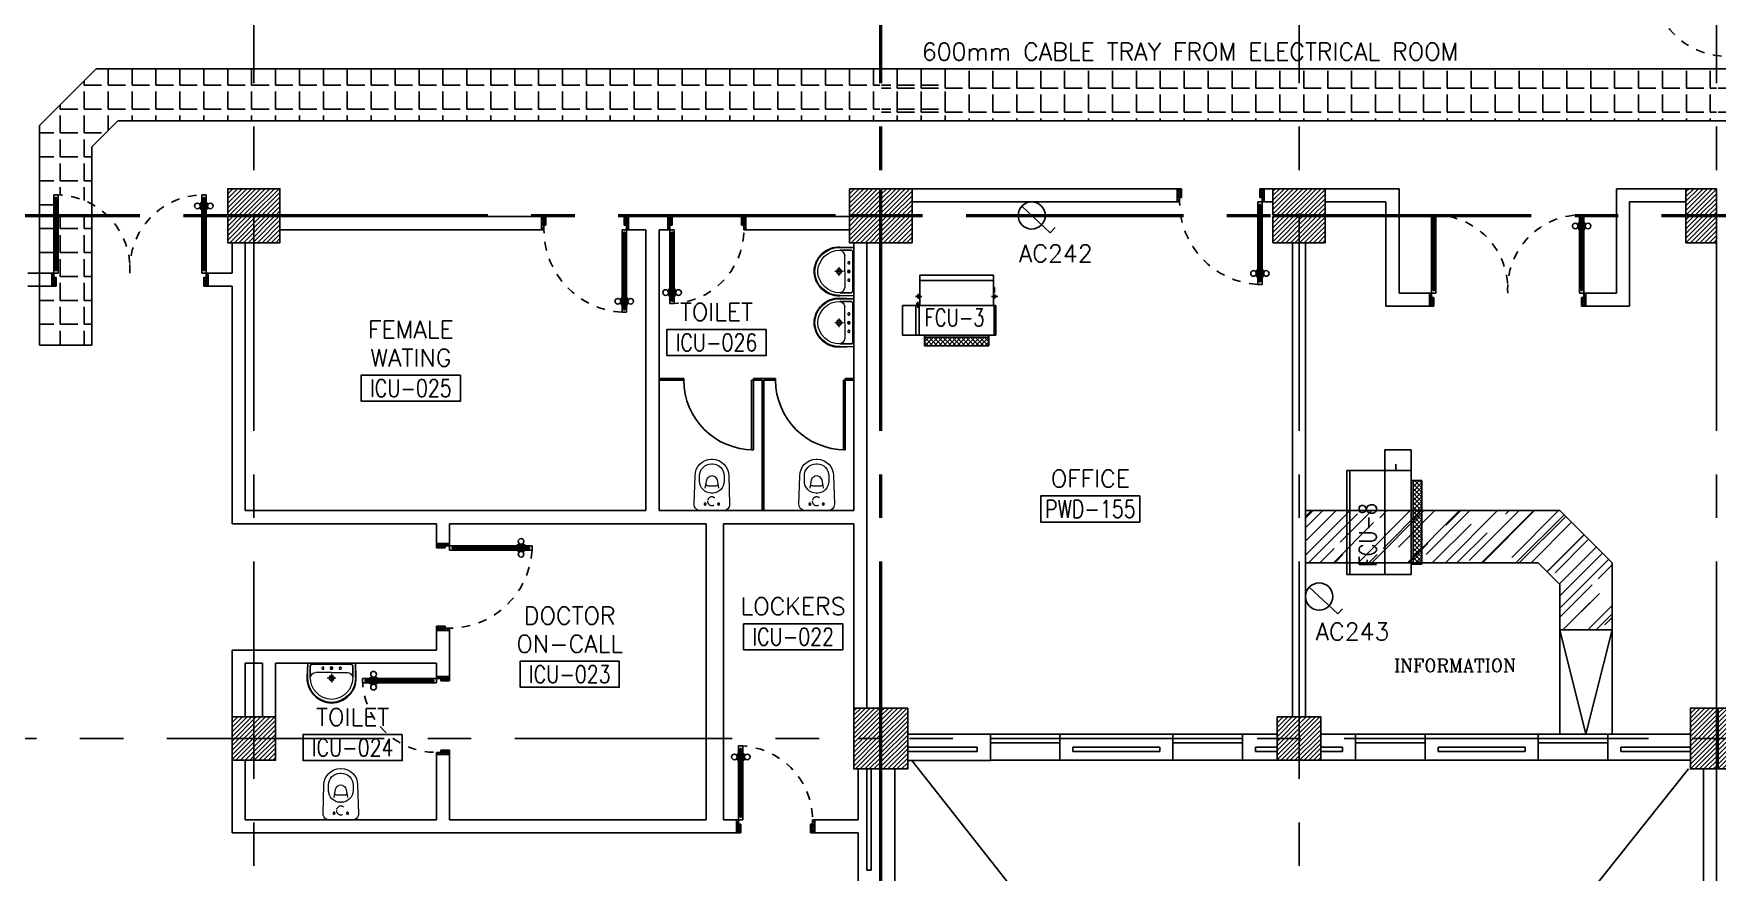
# Model space of a CAD drawing. Extents: x -0.4 to 93.5, y -1.1 to 78.4.
# Drawn here: x 31.26 to 50.62, y 25.81 to 35.45 of the extents above; entities that cross this region are included whole.
import ezdxf
from ezdxf.enums import TextEntityAlignment as Align

# ---------------------------------------------------------------- set-up
doc = ezdxf.new("R2010")
doc.units = 0
doc.header["$MEASUREMENT"] = 0
for name, pattern in [('CENTERX2', [4, 2.5, -0.5, 0.5, -0.5]), ('DASHED', [0.75, 0.5, -0.25]), ('HIDDEN', [0.375, 0.25, -0.125]), ('HIDDEN2', [0.1875, 0.125, -0.0625])]:
    doc.linetypes.add(name, pattern=pattern)
doc.layers.get('0').update_dxf_attribs({"color": 11, "linetype": 'CONTINUOUS'})
for name, color, linetype in [('AXES', 11, 'CENTERX2'), ('COL', 11, 'CONTINUOUS'), ('COUNTER', 11, 'CONTINUOUS'), ('DOOR', 11, 'CONTINUOUS'), ('E-SOCKETS', 4, 'CONTINUOUS'), ('E-TRAY', 2, 'CONTINUOUS'), ('FCU', 7, 'CONTINUOUS'), ('FIX', 11, 'CONTINUOUS'), ('HAT', 11, 'CONTINUOUS'), ('INSUL', 11, 'CONTINUOUS'), ('PART', 11, 'CONTINUOUS'), ('RM-BOX', 11, 'CONTINUOUS'), ('RM-NAME', 11, 'CONTINUOUS'), ('RM-NO', 11, 'CONTINUOUS'), ('ROOF', 11, 'CONTINUOUS'), ('SHAFT', 11, 'CONTINUOUS'), ('TEXTN', 2, 'CONTINUOUS'), ('WALL', 11, 'CONTINUOUS'), ('WIN', 11, 'CONTINUOUS')]:
    doc.layers.add(name, color=color, linetype=linetype)
doc.styles.add('ROMANC', font='romanc', dxfattribs={"height": 0.1})
doc.styles.add('ROMANS', font='ROMANS.shx', dxfattribs={"width": 0.6})

# ---------------------------------------------------------------- blocks, each defined once
blk = doc.blocks.new('RM1')
at = {"layer": 'RM-BOX'}
blk.add_lwpolyline([(570, -200), (-570, -200), (-570, -500), (570, -500)], close=True, dxfattribs=at)
at = {"layer": 'RM-NAME', "style": 'ROMANS'}
for tag, p in [('ROOMNAME1', (0, 324)), ('ROOMNAME2', (0, 0))]:
    blk.add_attdef(tag, text='', height=200, dxfattribs=at).set_placement(p, align=Align.MIDDLE)
at = {"layer": 'RM-NO', "style": 'ROMANS', "width": 0.8}
blk.add_attdef('ROOMNO', text='', height=200, dxfattribs=at).set_placement((0, -350), align=Align.MIDDLE)
blk = doc.blocks.new('*X57')
at = {"color": 0}
for p, q in [((215909, 139859), (216399, 140350)), ((215909, 139912), (216346, 140350)), ((215909, 139965), (216293, 140350)), ((215909, 140018), (216240, 140350)), ((215909, 140071), (216187, 140350)), ((215909, 140124), (216134, 140350)), ((215909, 140177), (216081, 140350)), ((215909, 140230), (216028, 140350)), ((215909, 140283), (215975, 140350)), ((215909, 140337), (215922, 140350)), ((215952, 139850), (216409, 140306)), ((216005, 139850), (216409, 140253)), ((216058, 139850), (216409, 140200)), ((216111, 139850), (216409, 140147)), ((216164, 139850), (216409, 140094)), ((216217, 139850), (216409, 140041)), ((216270, 139850), (216409, 139988)), ((216323, 139850), (216409, 139935)), ((216376, 139850), (216409, 139882))]:
    blk.add_line(p, q, dxfattribs=at)
blk = doc.blocks.new('COL50')
at = {"layer": 'COL'}
blk.add_lwpolyline([(-250, 250), (-250, -250), (250, -250), (250, 250)], close=True, dxfattribs=at)
blk = doc.blocks.new('A$C272A55A0')
at = {"layer": 'DOOR', "color": 0, "linetype": 'ByBlock'}
for p, q in [((0, 900), (0, 1050)), ((50, 1050), (0, 1050)), ((50, 950), (50, 1050)), ((1750, 950), (1750, 1050)), ((1750, 1050), (1800, 1050)), ((1800, 1050), (1800, 900)), ((0, 900), (25, 900)), ((25, 950), (50, 950)), ((25, 900), (25, 950)), ((75, 900), (25, 900)), ((25, 850), (25, 900)), ((42, 850), (25, 850)), ((58, 870), (42, 870)), ((42, 870), (42, 850)), ((58, 850), (58, 870)), ((75, 850), (58, 850)), ((75, 900), (75, 850)), ((1725, 900), (1775, 900)), ((1725, 900), (1725, 850)), ((1725, 850), (1742, 850)), ((1742, 870), (1758, 870)), ((1742, 850), (1742, 870)), ((1775, 950), (1750, 950)), ((1758, 870), (1758, 850)), ((1758, 850), (1775, 850)), ((1775, 900), (1775, 950)), ((1800, 900), (1775, 900)), ((1775, 850), (1775, 900)), ((25, 50), (42, 50)), ((25, 50), (25, 0)), ((25, 0), (75, 0)), ((75, 0), (25, 0)), ((42, 50), (42, 30)), ((42, 30), (58, 30)), ((58, 50), (75, 50)), ((58, 50), (58, 30)), ((75, 50), (75, 0)), ((1718, 160), (1709, 160)), ((1709, 95), (1709, 160)), ((1718, 95), (1709, 95)), ((1725, 173), (1718, 173)), ((1718, 173), (1718, 83)), ((1718, 95), (1718, 160)), ((1725, 83), (1718, 83)), ((1742, 50), (1725, 50)), ((1725, 50), (1725, 0)), ((1775, 0), (1725, 0)), ((1725, 0), (1775, 0)), ((1742, 50), (1742, 30)), ((1758, 30), (1742, 30)), ((1775, 50), (1758, 50)), ((1758, 50), (1758, 30)), ((1775, 173), (1782, 173)), ((1775, 83), (1782, 83)), ((1775, 50), (1775, 0)), ((1782, 173), (1782, 83)), ((1782, 160), (1791, 160)), ((1782, 95), (1782, 160)), ((1782, 95), (1791, 95)), ((1791, 95), (1791, 160))]:
    blk.add_line(p, q, dxfattribs=at)
at = {"layer": 'DOOR', "color": 9, "linetype": 'ByBlock'}
for p, q in [((50, 1050), (0, 1010)), ((50, 1050), (0, 937)), ((50, 1050), (37, 950)), ((1750, 1050), (1800, 1010)), ((1750, 1050), (1800, 937)), ((1750, 1050), (1763, 950))]:
    blk.add_line(p, q, dxfattribs=at)
at = {"layer": 'DOOR', "linetype": 'ByBlock'}
for p, q in [((25, 850), (25, 50)), ((42, 850), (42, 50)), ((58, 850), (58, 50)), ((75, 50), (75, 850)), ((1725, 50), (1725, 850)), ((1742, 850), (1742, 50)), ((1758, 850), (1758, 50)), ((1775, 850), (1775, 50))]:
    blk.add_line(p, q, dxfattribs=at)
at = {"layer": 'DOOR', "color": 0, "linetype": 'ByBlock'}
for centre in [(1676, 128), (1824, 128)]:
    blk.add_circle(centre, 32.4, dxfattribs=at)
at = {"layer": 'DOOR', "color": 9, "linetype": 'ByBlock'}
for centre, radius, start, end in [((50, 1050), 54.4, 203.2074, 270), ((50, 1050), 74.4, 227.7764, 270), ((50, 1050), 94.4, 238.0182, 270), ((50, 1050), 34.4, 180, 270), ((50, 1050), 14.4, 180, 270), ((1750, 1050), 14.4, 270, 0), ((1750, 1050), 34.4, 270, 0), ((1750, 1050), 54.4, 270, 336.7926), ((1750, 1050), 74.4, 270, 312.2236), ((1750, 1050), 94.4, 270, 301.9818), ((50, 1050), 114, 244.0838, 257.3774), ((50, 1050), 134, 248.1598, 259.28), ((50, 1050), 154, 251.1053, 256.2858), ((1750, 1050), 114, 282.6226, 295.9162), ((1750, 1050), 134, 280.72, 291.8402), ((1750, 1050), 154, 283.7142, 288.8947)]:
    blk.add_arc(centre, radius, start, end, dxfattribs=at)
at = {"layer": 'DOOR', "linetype": 'HIDDEN', "ltscale": 0.5}
for centre, start, end in [((50, 851), 268.3174, 3.2965), ((1750, 851), 176.7035, 271.6826)]:
    blk.add_arc(centre, 851, start, end, dxfattribs=at)
at = {"layer": 'WALL', "linetype": 'ByBlock'}
blk.add_line((1800, 900), (1800, 1050), dxfattribs=at)
blk = doc.blocks.new('DOOR90')
at = {"layer": 'DOOR', "color": 0, "linetype": 'ByBlock'}
for p, q in [((-150, 0), (-150, -25)), ((-150, 0), (0, 0)), ((0, -50), (0, 0)), ((-1000, -25), (-1000, -75)), ((-1000, -75), (-1000, -25)), ((-950, -25), (-1000, -25)), ((-950, -75), (-1000, -75)), ((-970, -42), (-970, -58)), ((-950, -42), (-970, -42)), ((-950, -58), (-970, -58)), ((-950, -25), (-950, -42)), ((-950, -58), (-950, -75)), ((-918, -25), (-918, -18)), ((-828, -18), (-918, -18)), ((-918, -75), (-918, -82)), ((-828, -82), (-918, -82)), ((-905, -18), (-905, -9)), ((-905, -9), (-840, -9)), ((-905, -18), (-840, -18)), ((-905, -82), (-905, -91)), ((-905, -82), (-840, -82)), ((-905, -91), (-840, -91)), ((-840, -18), (-840, -9)), ((-840, -82), (-840, -91)), ((-828, -25), (-828, -18)), ((-828, -75), (-828, -82)), ((-200, -42), (-200, -25)), ((-200, -25), (-150, -25)), ((-180, -42), (-200, -42)), ((-200, -75), (-200, -58)), ((-200, -58), (-180, -58)), ((-150, -75), (-200, -75)), ((-180, -58), (-180, -42)), ((-150, -75), (-150, -25)), ((-150, -25), (-100, -25)), ((-100, -25), (-100, -50)), ((-100, -50), (0, -50)), ((-150, -900), (-150, -875)), ((-150, -875), (-100, -875)), ((0, -900), (-150, -900)), ((-150, -900), (0, -900)), ((-100, -850), (0, -850)), ((-100, -875), (-100, -850)), ((0, -850), (0, -900))]:
    blk.add_line(p, q, dxfattribs=at)
at = {"layer": 'DOOR', "color": 9, "linetype": 'ByBlock'}
for p, q in [((0, -50), (-114, 0)), ((0, -50), (-40, 0)), ((0, -50), (-100, -37)), ((0, -850), (-114, -900)), ((0, -850), (-100, -863)), ((0, -850), (-40, -900))]:
    blk.add_line(p, q, dxfattribs=at)
at = {"layer": 'DOOR', "linetype": 'ByBlock'}
for p, q in [((-200, -25), (-950, -25)), ((-200, -42), (-950, -42)), ((-200, -58), (-950, -58)), ((-950, -75), (-200, -75))]:
    blk.add_line(p, q, dxfattribs=at)
at = {"layer": 'DOOR', "color": 0, "linetype": 'ByBlock'}
for centre in [(-873, 24), (-873, -124)]:
    blk.add_circle(centre, 32.4, dxfattribs=at)
at = {"layer": 'DOOR', "color": 9, "linetype": 'ByBlock'}
for centre, radius, start, end in [((0, -50), 154, 161.1053, 166.2858), ((0, -50), 134, 158.1598, 169.28), ((0, -50), 94.4, 148.0182, 180), ((0, -50), 74.4, 137.7764, 180), ((0, -50), 114, 154.0838, 167.3774), ((0, -50), 54.4, 113.2074, 180), ((0, -50), 34.4, 90, 180), ((0, -50), 14.4, 90, 180), ((0, -850), 154, 193.7142, 198.8947), ((0, -850), 134, 190.72, 201.8402), ((0, -850), 94.4, 180, 211.9818), ((0, -850), 74.4, 180, 222.2236), ((0, -850), 54.4, 180, 246.7926), ((0, -850), 34.4, 180, 270), ((0, -850), 14.4, 180, 270)]:
    blk.add_arc(centre, radius, start, end, dxfattribs=at)
at = {"layer": 'DOOR', "linetype": 'HIDDEN', "ltscale": 0.5}
blk.add_arc((-150, -25), 850, 180, 270, dxfattribs=at)
blk = doc.blocks.new('C5')
at = {"layer": 'HAT', "linetype": 'ByBlock'}
h = blk.add_hatch(dxfattribs=at)
h.set_pattern_fill('ANSI31', color=256, scale=300, style=0)
h.set_pattern_definition([(45, (-223356.182, -51411.005), (-26.516504, 26.516504), [])])
h.paths.add_polyline_path([(300, 300), (0, 300), (0, 0), (300, 0)])
h.paths.add_polyline_path([(600, 300), (300, 300), (300, 0), (600, 0)])
at = {"layer": 'COL'}
blk.add_lwpolyline([(600, 300), (0, 300), (0, 0), (600, 0)], close=True, dxfattribs=at)
blk = doc.blocks.new('C7')
at = {"layer": 'HAT'}
h = blk.add_hatch(dxfattribs=at)
h.set_pattern_fill('ANSI31', color=256, scale=300, style=0)
h.set_pattern_definition([(45, (-248876.182, -51411.005), (-26.5165043, 26.5165043), [])])
h.paths.add_polyline_path([(350, 300), (250, 300), (0, 300), (0, 0), (350, 0)])
at = {"layer": 'COL'}
blk.add_lwpolyline([(0, 300), (0, 0), (350, 0), (350, 300)], close=True, dxfattribs=at)
blk = doc.blocks.new('C11')
at = {"layer": 'HAT'}
h = blk.add_hatch(dxfattribs=at)
h.set_pattern_fill('ANSI31', color=256, scale=300, style=0)
h.set_pattern_definition([(45, (-248556.182, -75061.005), (-26.5165043, 26.5165043), [])])
h.paths.add_polyline_path([(300, 700), (0, 700), (0, 350), (300, 350)])
h.paths.add_polyline_path([(300, 350), (0, 350), (0, 0), (300, 0)])
at = {"layer": 'COL'}
blk.add_lwpolyline([(300, 700), (300, 0), (0, 0), (0, 700)], close=True, dxfattribs=at)
blk = doc.blocks.new('C11D')
at = {"layer": 'COL', "linetype": 'ByBlock'}
for p in [(-320, 0), (0, 0)]:
    blk.add_blockref('C11', p, dxfattribs=at)
blk = doc.blocks.new('LAV1')
at = {"layer": 'FIX', "linetype": 'ByBlock', "ltscale": 0.3}
for p, q in [((-280, 210), (-275, 50)), ((-245, 210), (-245, 85)), ((245, 210), (245, 85)), ((280, 210), (275, 50)), ((0, 60), (-220, 60)), ((0, 60), (220, 60))]:
    blk.add_line(p, q, dxfattribs=at)
at = {"layer": 'FIX', "linetype": 'Continuous', "lineweight": 20}
for p, q in [((-275, 210), (-275, 50)), ((275, 210), (275, 50)), ((0, 50), (-275, 50)), ((0, 50), (-252, 50)), ((0, 155), (-181, 155)), ((0, 155), (181, 155)), ((0, 50), (252, 50)), ((0, 50), (275, 50))]:
    blk.add_line(p, q, dxfattribs=at)
at = {"layer": 'FIX', "linetype": 'DASHED', "lineweight": 20, "ltscale": 0.05}
for p, q in [((50, 220), (-50, 220)), ((0, 170), (0, 270)), ((0, 170), (0, 270))]:
    blk.add_line(p, q, dxfattribs=at)
at = {"layer": 'FIX', "lineweight": 20}
for p, q in [((16, 107), (-15, 107)), ((0, 92), (0, 123))]:
    blk.add_line(p, q, dxfattribs=at)
for centre, radius in [((0, 220), 29.5), ((0, 220), 22.5), ((0, 107), 15.5)]:
    blk.add_circle(centre, radius, dxfattribs=at)
at = {"layer": 'FIX', "linetype": 'HIDDEN', "lineweight": 20, "ltscale": 0.05}
for centre in [(-100, 107), (100, 107)]:
    blk.add_circle(centre, 12.4, dxfattribs=at)
at = {"layer": 'FIX', "linetype": 'ByBlock', "ltscale": 0.3}
for centre, radius, start, end in [((7, 220), 287, 91.3776, 182.0064), ((-7, 220), 287, 357.9936, 88.6224), ((-220, 85), 24.9, 179.7021, 269.9486), ((220, 85), 24.9, 270.0514, 0.2979)]:
    blk.add_arc(centre, radius, start, end, dxfattribs=at)
at = {"layer": 'FIX', "linetype": 'Continuous', "lineweight": 20}
for centre, radius, start, end in [((8, 217), 283, 91.6988, 181.351), ((8, 212), 253, 91.7328, 180.4884), ((-8, 217), 283, 358.649, 88.3012), ((-8, 212), 253, 359.5116, 88.2672), ((-179, 222), 66.9, 190.2006, 268.0786), ((179, 222), 66.9, 271.9214, 349.7994)]:
    blk.add_arc(centre, radius, start, end, dxfattribs=at)
blk = doc.blocks.new('WC1')
at = {"layer": 'FIX', "lineweight": 20}
for p, q in [((-210, 204), (-538, 194)), ((-727, 5), (-727, -5)), ((-674, 5), (-674, -5)), ((-534, 24), (-540, 0)), ((-540, 0), (-534, -24)), ((-475, 141), (-538, 141)), ((-395, 76), (-490, 60)), ((-339, 5), (-339, -5)), ((-538, -141), (-475, -141)), ((-490, -60), (-395, -76)), ((-538, -194), (-210, -204))]:
    blk.add_line(p, q, dxfattribs=at)
at = {"layer": 'FIX', "linetype": 'Continuous', "lineweight": 20}
blk.add_line((-420, -47), (-420, 45), dxfattribs=at)
at = {"layer": 'FIX', "lineweight": 20}
blk.add_lwpolyline([(-213, -204), (-210, -204, 0.414214), (-137, -131), (-137, 0), (-137, 131, 0.414214), (-210, 204)], format="xyb", dxfattribs=at)
at = {"layer": 'FIX', "linetype": 'HIDDEN2', "lineweight": 20, "ltscale": 0.3}
blk.add_circle((-245, 0), 49.8, dxfattribs=at)
at = {"layer": 'FIX', "linetype": 'HIDDEN', "lineweight": 20, "ltscale": 0.05}
for centre in [(-213, 78), (-213, -77)]:
    blk.add_circle(centre, 11.6, dxfattribs=at)
at = {"layer": 'FIX', "lineweight": 20}
for centre, radius, start, end in [((-538, 5), 189, 90, 180), ((-538, 5), 136, 90, 180), ((-473, -7), 68.2, 128.9242, 152.8468), ((-464, -18), 82, 108.496, 128.9242), ((-475, 5), 136, 360, 90), ((-538, -5), 189, 180, 270), ((-538, -5), 136, 180, 270), ((-473, 7), 68.2, 207.1532, 231.0758), ((-464, 18), 82, 231.0758, 251.504), ((-475, -5), 136, 270, 0)]:
    blk.add_arc(centre, radius, start, end, dxfattribs=at)
at = {"layer": 'FIX', "linetype": 'Continuous', "lineweight": 20}
for centre, start, end in [((-443, 46), 357.6662, 91.6121), ((-442, -46), 268.3879, 2.3338)]:
    blk.add_arc(centre, 22.3, start, end, dxfattribs=at)
blk = doc.blocks.new('DOOR-10')
at = {"layer": 'DOOR', "color": 0, "linetype": 'ByBlock'}
for p, q in [((-83, 1005), (-92, 1005)), ((-92, 1005), (-92, 940)), ((-76, 1018), (-83, 1018)), ((-83, 928), (-83, 1018)), ((-83, 1005), (-83, 940)), ((-26, 1100), (-76, 1100)), ((-76, 1100), (-26, 1100)), ((-76, 1050), (-76, 1100)), ((-59, 1050), (-76, 1050)), ((-43, 1070), (-59, 1070)), ((-59, 1050), (-59, 1070)), ((-43, 1050), (-43, 1070)), ((-26, 1050), (-43, 1050)), ((-26, 1050), (-26, 1100)), ((-26, 1018), (-18, 1018)), ((-18, 928), (-18, 1018)), ((-18, 1005), (-9, 1005)), ((-18, 1005), (-18, 940)), ((-9, 1005), (-9, 940)), ((-83, 940), (-92, 940)), ((-76, 928), (-83, 928)), ((-26, 928), (-18, 928)), ((-18, 940), (-9, 940)), ((-76, 200), (-59, 200)), ((-76, 150), (-76, 200)), ((-59, 200), (-59, 180)), ((-43, 200), (-26, 200)), ((-43, 180), (-43, 200)), ((-26, 200), (-26, 150)), ((-1001, 0), (-1001, 150)), ((-1001, 150), (-976, 150)), ((-1001, 150), (-1001, 0)), ((-951, 0), (-1001, 0)), ((-976, 150), (-976, 100)), ((-976, 100), (-951, 100)), ((-951, 100), (-951, 0)), ((-76, 150), (-26, 150)), ((-59, 180), (-43, 180)), ((-51, 100), (-51, 0)), ((-26, 100), (-51, 100)), ((-51, 0), (-1, 0)), ((-1, 150), (-26, 150)), ((-26, 150), (-26, 100))]:
    blk.add_line(p, q, dxfattribs=at)
at = {"layer": 'DOOR', "linetype": 'ByBlock'}
for p, q in [((-76, 1050), (-76, 200)), ((-59, 200), (-59, 1050)), ((-43, 200), (-43, 1050)), ((-26, 200), (-26, 1050))]:
    blk.add_line(p, q, dxfattribs=at)
at = {"layer": 'DOOR', "color": 9, "linetype": 'ByBlock'}
for p, q in [((-951, 0), (-1001, 114)), ((-951, 0), (-1001, 40)), ((-951, 0), (-964, 100)), ((-51, 0), (-1, 114)), ((-51, 0), (-37, 100)), ((-51, 0), (-1, 40)), ((-1, 0), (-1, 150))]:
    blk.add_line(p, q, dxfattribs=at)
at = {"layer": 'DOOR', "color": 0, "linetype": 'ByBlock'}
for centre in [(-124, 973), (23, 973)]:
    blk.add_circle(centre, 32.4, dxfattribs=at)
at = {"layer": 'DOOR', "linetype": 'HIDDEN', "ltscale": 0.5}
blk.add_arc((-23, 149), 952, 93.1482, 179.9482, dxfattribs=at)
at = {"layer": 'DOOR', "color": 9, "linetype": 'ByBlock'}
for centre, radius, start, end in [((-951, 0), 154, 103.7142, 108.8947), ((-951, 0), 134, 100.72, 111.8402), ((-951, 0), 94.4, 90, 121.9818), ((-951, 0), 74.4, 90, 132.2236), ((-951, 0), 54.4, 90, 156.7926), ((-951, 0), 34.4, 90, 180), ((-951, 0), 14.4, 90, 180), ((-51, 0), 94.4, 58.0182, 90), ((-51, 0), 74.4, 47.7764, 90), ((-51, 0), 54.4, 23.2074, 90), ((-51, 0), 34.4, 0, 90), ((-51, 0), 14.4, 0, 90), ((-51, 0), 134, 68.1598, 79.28), ((-51, 0), 114, 64.0838, 77.3774), ((-51, 0), 154, 71.1053, 76.2858)]:
    blk.add_arc(centre, radius, start, end, dxfattribs=at)
blk = doc.blocks.new('fe-door')
at = {"layer": 'DOOR', "color": 0, "linetype": 'ByBlock'}
for p, q in [((-900, 1775), (-900, 1725)), ((-900, 1725), (-900, 1775)), ((-850, 1775), (-900, 1775)), ((-870, 1758), (-870, 1742)), ((-850, 1758), (-870, 1758)), ((-850, 1775), (-850, 1758)), ((-818, 1775), (-818, 1782)), ((-728, 1782), (-818, 1782)), ((-805, 1782), (-805, 1791)), ((-805, 1791), (-740, 1791)), ((-805, 1782), (-740, 1782)), ((-740, 1782), (-740, 1791)), ((-728, 1775), (-728, 1782)), ((-50, 1758), (-50, 1775)), ((-50, 1775), (0, 1775)), ((-30, 1758), (-50, 1758)), ((-30, 1742), (-30, 1758)), ((150, 1800), (0, 1800)), ((0, 1800), (0, 1775)), ((0, 1725), (0, 1775)), ((0, 1775), (150, 1775)), ((150, 1775), (150, 1800)), ((-850, 1725), (-900, 1725)), ((-850, 1742), (-870, 1742)), ((-850, 1742), (-850, 1725)), ((-818, 1725), (-818, 1718)), ((-728, 1718), (-818, 1718)), ((-805, 1718), (-805, 1709)), ((-805, 1718), (-740, 1718)), ((-805, 1709), (-740, 1709)), ((-740, 1718), (-740, 1709)), ((-728, 1725), (-728, 1718)), ((-50, 1725), (-50, 1742)), ((-50, 1742), (-30, 1742)), ((0, 1725), (-50, 1725)), ((0, 75), (0, 25)), ((0, 75), (50, 75)), ((0, 0), (0, 25)), ((0, 25), (50, 25)), ((150, 25), (0, 25)), ((0, 0), (150, 0)), ((30, 58), (30, 42)), ((50, 58), (30, 58)), ((30, 42), (50, 42)), ((50, 75), (50, 58)), ((50, 42), (50, 25)), ((150, 25), (150, 0)), ((850, 58), (850, 75)), ((850, 75), (900, 75)), ((850, 58), (870, 58)), ((850, 25), (850, 42)), ((850, 42), (870, 42)), ((850, 25), (900, 25)), ((870, 42), (870, 58)), ((900, 25), (900, 75)), ((900, 75), (900, 25))]:
    blk.add_line(p, q, dxfattribs=at)
at = {"layer": 'DOOR', "linetype": 'ByBlock'}
for p, q in [((-50, 1775), (-850, 1775)), ((-50, 1758), (-850, 1758)), ((-50, 1742), (-850, 1742)), ((-850, 1725), (-50, 1725)), ((850, 75), (50, 75)), ((50, 58), (850, 58)), ((50, 42), (850, 42)), ((50, 25), (850, 25))]:
    blk.add_line(p, q, dxfattribs=at)
at = {"layer": 'DOOR', "color": 0, "linetype": 'ByBlock'}
for centre in [(-773, 1824), (-773, 1676)]:
    blk.add_circle(centre, 32.4, dxfattribs=at)
at = {"layer": 'DOOR', "linetype": 'HIDDEN', "ltscale": 0.5}
for centre, start, end in [((-49, 1750), 178.3174, 273.2965), ((49, 50), 358.3174, 93.2965)]:
    blk.add_arc(centre, 851, start, end, dxfattribs=at)
at = {"layer": 'WALL'}
for p, q in [((0, 1800), (150, 1800)), ((0, 0), (150, 0))]:
    blk.add_line(p, q, dxfattribs=at)
at = {"layer": 'WALL', "linetype": 'ByBlock'}
blk.add_line((0, 1800), (150, 1800), dxfattribs=at)
blk = doc.blocks.new('*X168')
at = {"color": 0}
for p, q in [((-750, 2538), (-672, 2616)), ((-750, 2591), (-725, 2616)), ((-660, 2516), (-750, 2606)), ((-713, 2516), (-750, 2553)), ((-719, 2516), (-619, 2616)), ((-607, 2516), (-707, 2616)), ((-666, 2516), (-566, 2616)), ((-554, 2516), (-654, 2616)), ((-613, 2516), (-513, 2616)), ((-501, 2516), (-601, 2616)), ((-560, 2516), (-460, 2616)), ((-448, 2516), (-548, 2616)), ((-507, 2516), (-407, 2616)), ((-394, 2516), (-494, 2616)), ((-454, 2516), (-354, 2616)), ((-341, 2516), (-441, 2616)), ((-401, 2516), (-301, 2616)), ((-288, 2516), (-388, 2616)), ((-348, 2516), (-248, 2616)), ((-235, 2516), (-335, 2616)), ((-295, 2516), (-195, 2616)), ((-182, 2516), (-282, 2616)), ((-242, 2516), (-142, 2616)), ((-129, 2516), (-229, 2616)), ((-189, 2516), (-89, 2616)), ((-76, 2516), (-176, 2616)), ((-136, 2516), (-36, 2616)), ((-23, 2516), (-123, 2616)), ((-83, 2516), (17, 2616)), ((30, 2516), (-70, 2616)), ((-30, 2516), (70, 2616)), ((83, 2516), (-17, 2616)), ((23, 2516), (123, 2616)), ((136, 2516), (36, 2616)), ((76, 2516), (176, 2616)), ((189, 2516), (89, 2616)), ((129, 2516), (215, 2601)), ((215, 2543), (142, 2616)), ((182, 2516), (215, 2548)), ((215, 2596), (195, 2616))]:
    blk.add_line(p, q, dxfattribs=at)
blk = doc.blocks.new('WAP16')
at = {"color": 6}
for p, q in [((-597, 0), (-597, -737)), ((-597, 0), (597, 0)), ((597, 0), (597, -737)), ((-597, -437), (597, -437)), ((-597, -737), (597, -737))]:
    blk.add_line(p, q, dxfattribs=at)
at = {"color": 2}
for p, q in [((-597, -32), (597, -32)), ((597, -437), (835, -437)), ((835, -437), (835, -737)), ((-482, -737), (-482, -862)), ((-482, -762), (482, -762)), ((482, -737), (482, -862)), ((597, -737), (835, -737)), ((-482, -862), (482, -862))]:
    blk.add_line(p, q, dxfattribs=at)
at = {"color": 7}
blk.add_line((597, -562), (670, -562), dxfattribs=at)
at = {"color": 2}
blk.add_blockref('*X168', (268, -3378), dxfattribs=at)
blk = doc.blocks.new('*X193')
at = {"color": 0}
for p, q in [((16890, -2467), (16943, -2414)), ((16890, -2520), (16990, -2420)), ((16990, -2565), (16890, -2465)), ((16890, -2573), (16990, -2473)), ((16990, -2512), (16892, -2414)), ((16990, -2459), (16945, -2414)), ((16990, -2619), (16890, -2519)), ((16890, -2626), (16990, -2526)), ((16990, -2672), (16890, -2572)), ((16890, -2679), (16990, -2579)), ((16990, -2725), (16890, -2625)), ((16890, -2732), (16990, -2632)), ((16990, -2778), (16890, -2678)), ((16890, -2785), (16990, -2685)), ((16990, -2831), (16890, -2731)), ((16890, -2838), (16990, -2738)), ((16990, -2884), (16890, -2784)), ((16890, -2891), (16990, -2791)), ((16990, -2937), (16890, -2837)), ((16890, -2944), (16990, -2844)), ((16990, -2990), (16890, -2890)), ((16890, -2997), (16990, -2897)), ((16990, -3043), (16890, -2943)), ((16890, -3050), (16990, -2950)), ((16990, -3096), (16890, -2996)), ((16890, -3103), (16990, -3003)), ((16990, -3149), (16890, -3049)), ((16892, -3155), (16990, -3056)), ((16944, -3155), (16890, -3102)), ((16945, -3155), (16990, -3109))]:
    blk.add_line(p, q, dxfattribs=at)

msp = doc.modelspace()

# ---------------------------------------------------------------- hatches: boundary and pattern name
at = {"layer": 'COUNTER', "linetype": 'ByBlock'}
h = msp.add_hatch(dxfattribs=at)
h.set_pattern_fill('AR-RROOF', color=11, scale=0.3, angle=45, style=0)
h.set_pattern_definition([(45, (-249.90383, -112.74973), (0.25455844, 0.6788225), [4.5, -0.6, 1.5, -0.3]), (45, (-249.72776, -112.36153), (-0.49426764, 0.07000357), [0.9, -0.099, 1.8, -0.225]), (45, (-249.97808, -112.46336), (0.96095812, 1.24521504), [2.4, -0.42, 1.2, -0.3])])
h.paths.add_polyline_path([(45.8874, 29.97), (45.8874, 29.37), (48.5638, 29.37), (48.8124, 29.1215), (48.8124, 28.6), (49.4124, 28.6), (49.4124, 29.37), (48.8124, 29.97)])
at = {"layer": 'HAT', "linetype": 'ByBlock'}
h = msp.add_hatch(dxfattribs=at)
h.set_pattern_fill('ANGLE', color=256, style=0)
h.set_pattern_definition([(0, (-276011.78315, -57293.01293), (0, 0.275), [0.2, -0.075]), (90, (-276011.78315, -57293.01293), (-0.275, 2e-17), [0.2, -0.075])])
h.paths.add_polyline_path([(40.9924, 34.4506), (40.9924, 35.0506), (33.7924, 35.0506), (33.7924, 34.4506)])
h.paths.add_polyline_path([(41.0124, 34.4506), (41.752, 34.4506), (41.752, 35.0506), (41.0124, 35.0506)])
h.paths.add_polyline_path([(33.7924, 34.4506), (33.7924, 35.0506), (31.98, 35.0506), (31.3285, 34.3992), (31.3285, 33.37), (31.4924, 33.37), (31.4924, 33.55), (31.4924, 33.6, -0.134134), (31.9285, 33.4945), (31.9285, 34.1506), (32.2285, 34.4506)])
h.paths.add_polyline_path([(31.9285, 33.35), (31.5424, 33.35), (31.5424, 32.75), (31.5424, 32.7), (31.4924, 32.7), (31.4924, 32.65), (31.5174, 32.65), (31.5174, 32.55), (31.4674, 32.55), (31.3285, 32.55), (31.3285, 31.8728), (31.9285, 31.8728)])
h.paths.add_polyline_path([(31.3285, 32.7), (31.4674, 32.7), (31.4924, 32.7), (31.4924, 32.75), (31.4924, 33.35), (31.3285, 33.35)], flags=16)
h = msp.add_hatch(dxfattribs=at)
h.set_pattern_fill('ANGLE', color=256, style=0)
h.set_pattern_definition([(0, (-276011.78315, -57292.77286), (0, 0.275), [0.2, -0.075]), (90, (-276011.78315, -57292.77286), (-0.275, 2e-17), [0.2, -0.075])])
h.paths.add_polyline_path([(51.5421, 35.0506, -0.1531624), (51.6803, 34.5601), (51.6303, 34.5601), (50.9303, 34.5601), (50.9303, 34.5351), (50.9303, 34.4506), (57.8324, 34.4506), (57.8324, 35.0506)])
h.paths.add_polyline_path([(51.6303, 34.6101), (51.6803, 34.6101, 0.1381669), (51.5421, 35.0506), (50.6324, 35.0506), (50.6324, 34.4506), (50.7803, 34.4506), (50.7803, 34.5351), (50.7803, 34.5601), (50.7803, 34.6101), (50.8303, 34.6101)])
h.paths.add_polyline_path([(45.8124, 35.0506), (45.8124, 34.4506), (50.6124, 34.4506), (50.6124, 35.0506)])
h.paths.add_polyline_path([(41.0124, 35.0506), (41.0124, 34.4506), (45.8124, 34.4506), (45.8124, 35.0506)])

# ---------------------------------------------------------------- linework, layer by layer
at = {"layer": 'AXES'}
for p, q in [((45.8124, -1.1143), (45.8124, 77.6984)), ((40.9924, -1.1143), (40.9924, 77.3484)), ((41.0124, -1.1143), (41.0124, 77.3484)), ((50.6124, -1.1143), (50.6124, 77.3484)), ((33.7924, -1.1143), (33.7924, 59.47)), ((92.4824, 33.37), (30.1924, 33.37)), ((92.4824, 33.35), (30.1924, 33.35)), ((24.7924, 27.35), (40.9924, 27.35)), ((92.8324, 27.35), (40.7424, 27.35))]:
    msp.add_line(p, q, dxfattribs=at)
at = {"layer": 'COUNTER', "linetype": 'ByBlock'}
for p, q in [((45.8874, 29.37), (45.8874, 29.97)), ((48.8124, 29.97), (45.8874, 29.97)), ((48.8124, 29.97), (49.4124, 29.37)), ((48.5638, 29.37), (45.8874, 29.37)), ((48.5638, 29.37), (48.8124, 29.1215)), ((49.4124, 29.37), (49.4124, 27.4)), ((48.8124, 29.1215), (48.8124, 27.4)), ((48.8124, 28.6), (49.4124, 28.6)), ((49.1124, 27.4), (48.8124, 28.6)), ((49.4124, 28.6), (49.1124, 27.4)), ((48.3624, 27.4), (48.9624, 27.4))]:
    msp.add_line(p, q, dxfattribs=at)
at = {"layer": 'E-SOCKETS'}
for p, q in [((42.6236, 33.4702), (42.9515, 33.165)), ((42.9515, 33.165), (43.0059, 33.2236)), ((45.9292, 29.0888), (46.2571, 28.7837)), ((46.2571, 28.7837), (46.3116, 28.8422))]:
    msp.add_line(p, q, dxfattribs=at)
for centre in [(42.738, 33.3637), (46.0436, 28.9824)]:
    msp.add_circle(centre, 0.1562, dxfattribs=at)
at = {"layer": 'E-TRAY', "color": 4}
for p, q in [((31.3285, 34.3992), (31.98, 35.0506)), ((31.98, 35.0506), (41.752, 35.0506)), ((40.9924, 35.0506), (64.9388, 35.0506)), ((31.3285, 34.3992), (31.3285, 31.8728)), ((31.9285, 34.1506), (32.2285, 34.4506)), ((32.2285, 34.4506), (41.752, 34.4506)), ((41.0124, 34.4506), (64.9388, 34.4506)), ((31.9285, 34.1506), (31.9285, 31.8728)), ((31.3285, 31.8728), (31.9285, 31.8728))]:
    msp.add_line(p, q, dxfattribs=at)
at = {"layer": 'FCU', "color": 6}
for p, q in [((42.297, 32.6757), (41.4525, 32.6757)), ((41.4525, 32.6757), (41.4525, 32.3296)), ((42.297, 32.6757), (42.297, 32.3296)), ((41.4056, 32.3296), (42.3255, 32.3296)), ((41.4056, 31.9867), (41.4056, 32.3296)), ((42.3255, 32.3296), (42.3255, 31.9867)), ((42.3255, 31.9867), (41.4056, 31.9867))]:
    msp.add_line(p, q, dxfattribs=at)
at = {"layer": 'FCU', "color": 3}
for p, q in [((42.297, 32.6153), (41.4525, 32.6153)), ((42.312, 32.534), (42.297, 32.534)), ((42.312, 32.534), (42.312, 32.4791)), ((41.4025, 32.4336), (41.4752, 32.4336)), ((41.4171, 32.3546), (41.4371, 32.3546)), ((41.4171, 32.3546), (41.4171, 32.3296)), ((41.4225, 32.4436), (41.4525, 32.4436)), ((41.4225, 32.4436), (41.4225, 32.4236)), ((41.4225, 32.4236), (41.4525, 32.4236)), ((41.4271, 32.3707), (41.4271, 32.3024)), ((41.4371, 32.3546), (41.4371, 32.3296)), ((41.4375, 32.4634), (41.4375, 32.4066)), ((42.3469, 32.4336), (42.2742, 32.4336)), ((42.312, 32.4791), (42.297, 32.4791)), ((42.327, 32.4436), (42.297, 32.4436)), ((42.327, 32.4236), (42.297, 32.4236)), ((42.312, 32.4543), (42.312, 32.4066)), ((42.327, 32.4436), (42.327, 32.4236)), ((41.2532, 31.9867), (41.2532, 32.3296)), ((41.2532, 32.3296), (41.4056, 32.3296)), ((41.4443, 32.3296), (41.4443, 31.9867)), ((42.3051, 32.3296), (42.3051, 31.9867)), ((41.4056, 31.9867), (41.2532, 31.9867)), ((41.504, 31.8645), (41.504, 31.9867)), ((42.2454, 31.9645), (41.504, 31.9645)), ((42.2454, 31.8645), (42.2454, 31.9867)), ((42.2454, 31.8645), (41.504, 31.8645))]:
    msp.add_line(p, q, dxfattribs=at)
at = {"layer": 'INSUL'}
for p, q in [((41.3124, 27.25), (42.1124, 27.25)), ((41.3124, 27.2), (42.1124, 27.2)), ((42.1124, 27.2), (42.1124, 27.25)), ((43.2124, 27.2), (43.2124, 27.25)), ((44.2124, 27.25), (43.2124, 27.25)), ((44.2124, 27.2), (43.2124, 27.2)), ((44.2124, 27.2), (44.2124, 27.25)), ((45.3124, 27.2), (45.3124, 27.25)), ((45.5624, 27.25), (45.3124, 27.25)), ((45.5624, 27.2), (45.3124, 27.2)), ((46.3124, 27.25), (46.0624, 27.25)), ((46.3124, 27.2), (46.0624, 27.2)), ((46.3124, 27.2), (46.3124, 27.25)), ((48.4124, 27.25), (47.4124, 27.25)), ((47.4124, 27.2), (47.4124, 27.25)), ((48.4124, 27.2), (47.4124, 27.2)), ((48.4124, 27.2), (48.4124, 27.25)), ((50.3124, 27.25), (49.5124, 27.25)), ((49.5124, 27.2), (49.5124, 27.25)), ((50.3124, 27.2), (49.5124, 27.2)), ((40.8424, 26.997), (40.8424, 25.8364)), ((40.8454, 27), (40.8894, 27)), ((40.8924, 26.997), (40.8924, 25.8364)), ((40.8424, 25.8364), (40.8924, 25.8364))]:
    msp.add_line(p, q, dxfattribs=at)
for centre, start, end in [((40.8454, 26.997), 90, 180), ((40.8894, 26.997), 360, 90)]:
    msp.add_arc(centre, 0.003, start, end, dxfattribs=at)
at = {"layer": 'PART', "linetype": 'ByBlock'}
for p, q in [((38.4523, 31.49), (38.7373, 31.49)), ((38.4523, 31.47), (38.7373, 31.47)), ((38.7373, 31.49), (38.7373, 31.47)), ((39.5173, 30.67), (39.5173, 31.47)), ((39.5173, 31.47), (39.5373, 31.47)), ((39.5373, 31.49), (39.5373, 31.47)), ((39.5373, 31.49), (39.7924, 31.49)), ((39.5373, 31.47), (39.5373, 31.49)), ((39.5373, 31.47), (39.6373, 31.47)), ((39.5373, 31.47), (39.5373, 30.67)), ((39.6373, 31.47), (39.6373, 29.97)), ((39.6573, 31.47), (39.6573, 29.97)), ((39.6573, 31.47), (39.7924, 31.47)), ((39.7924, 31.49), (39.7924, 31.47)), ((40.5724, 30.67), (40.5724, 31.47)), ((40.5724, 31.47), (40.5924, 31.47)), ((40.5724, 31.47), (40.6924, 31.47)), ((40.5924, 31.49), (40.5924, 31.47)), ((40.5924, 31.49), (40.6924, 31.49)), ((40.5924, 31.47), (40.5924, 30.67)), ((39.5373, 30.67), (39.5173, 30.67)), ((40.5924, 30.67), (40.5724, 30.67))]:
    msp.add_line(p, q, dxfattribs=at)
for centre in [(39.5373, 31.47), (40.5924, 31.47)]:
    msp.add_arc(centre, 0.8, 180, 270, dxfattribs=at)
at = {"layer": 'ROOF'}
for p, q in [((41.0124, 27.1), (41.0124, 15.45)), ((41.1624, 15.55), (41.1624, 27)), ((50.4624, 27), (50.4624, 15.4)), ((50.6124, 27.1), (50.6124, 15.4))]:
    msp.add_line(p, q, dxfattribs=at)
at = {"layer": 'SHAFT'}
for p, q in [((41.1424, 15.55), (50.2924, 27)), ((50.4424, 15.55), (41.3603, 27.0988))]:
    msp.add_line(p, q, dxfattribs=at)
at = {"layer": 'WALL', "linetype": 'ByBlock'}
for p, q in [((40.9924, 33.62), (40.9924, 33.1)), ((46.8121, 33.52), (46.8121, 32.32)), ((46.9621, 33.67), (46.9621, 32.47)), ((49.4621, 33.67), (49.4621, 32.47)), ((49.6121, 33.52), (49.6121, 32.32)), ((34.0924, 33.35), (37.1023, 33.35)), ((37.1023, 33.35), (37.1023, 33.2)), ((38.1023, 33.35), (38.1023, 33.2)), ((38.1023, 33.35), (38.5523, 33.35)), ((38.5523, 33.2), (38.5523, 33.35)), ((39.4523, 33.2), (39.4523, 33.35)), ((39.4523, 33.35), (40.6424, 33.35)), ((34.0924, 33.2), (37.1023, 33.2)), ((38.1023, 33.2), (38.3023, 33.2)), ((38.3023, 33.2), (38.3023, 29.97)), ((38.4523, 33.2), (38.4523, 33.05)), ((38.4523, 33.2), (38.5523, 33.2)), ((38.4523, 33.2), (38.5523, 33.2)), ((38.4523, 33.2), (38.4523, 29.97)), ((39.4523, 33.2), (40.6424, 33.2)), ((39.4523, 33.2), (40.6424, 33.2)), ((33.5424, 33.05), (33.5424, 32.7)), ((33.6924, 33.05), (33.6924, 29.97)), ((40.6924, 33.05), (40.6924, 29.97)), ((40.8424, 33.05), (40.8424, 27.7)), ((31.4674, 32.55), (31.4674, 32.7)), ((33.2674, 32.55), (33.2674, 32.7)), ((33.5424, 32.55), (33.5424, 29.82)), ((47.3121, 32.32), (47.3121, 32.47)), ((49.1121, 32.32), (49.1121, 32.47)), ((33.5424, 29.82), (35.8924, 29.82)), ((33.6924, 29.97), (38.3023, 29.97)), ((35.8924, 29.82), (35.8924, 29.5925)), ((36.0424, 29.82), (36.0424, 29.5925)), ((36.0424, 29.82), (38.9924, 29.82)), ((38.4523, 29.97), (40.6924, 29.97)), ((38.9924, 29.82), (38.9924, 26.415)), ((39.1924, 29.82), (39.1924, 26.415)), ((39.1924, 29.82), (40.6924, 29.82)), ((40.6924, 29.82), (40.6924, 27.7)), ((36.0424, 29.5925), (35.8924, 29.5925)), ((36.0424, 28.5925), (35.8924, 28.5925)), ((35.8924, 28.5925), (35.8924, 28.365)), ((36.0424, 28.5925), (36.0424, 28.365)), ((33.5424, 28.365), (33.5424, 26.265)), ((33.5424, 28.365), (35.8924, 28.365)), ((36.0424, 28.365), (36.0424, 28.065)), ((33.6924, 28.215), (33.6924, 27.6)), ((33.6924, 28.215), (33.8924, 28.215)), ((33.8924, 28.215), (33.8924, 27.6)), ((34.0424, 28.215), (35.8924, 28.215)), ((34.0424, 28.215), (34.0424, 27.6)), ((35.8924, 28.215), (35.8924, 28.065)), ((35.8924, 28.065), (36.0424, 28.065)), ((35.8924, 27.165), (36.0424, 27.165)), ((35.8924, 27.165), (35.8924, 26.415)), ((36.0424, 27.165), (36.0424, 26.415)), ((33.6924, 26.415), (33.6924, 27.1)), ((40.7424, 27), (40.7424, 26.415)), ((40.9924, 25.6864), (40.9924, 27.1)), ((35.8924, 26.415), (33.6924, 26.415)), ((38.9924, 26.415), (36.0424, 26.415)), ((39.3424, 26.415), (39.1924, 26.415)), ((39.3424, 26.415), (39.3424, 26.265)), ((40.7424, 26.415), (40.2424, 26.415)), ((40.2424, 26.415), (40.2424, 26.265)), ((39.3424, 26.265), (33.5424, 26.265)), ((40.7424, 26.265), (40.2424, 26.265)), ((40.7424, 26.265), (40.7424, 25.6864))]:
    msp.add_line(p, q, dxfattribs=at)
at = {"layer": 'WALL'}
for p, q in [((41.3624, 33.67), (44.4124, 33.67)), ((41.3624, 33.52), (44.4124, 33.52)), ((44.4124, 33.52), (44.4124, 33.67)), ((45.4124, 33.67), (45.5124, 33.67)), ((45.4124, 33.52), (45.4124, 33.67)), ((45.4124, 33.52), (45.5124, 33.52)), ((46.1124, 33.67), (46.9621, 33.67)), ((46.1124, 33.52), (46.8121, 33.52)), ((49.4621, 33.67), (50.2624, 33.67)), ((49.6121, 33.52), (50.2624, 33.52)), ((45.7374, 33.05), (45.7374, 27.6)), ((45.8874, 33.05), (45.8874, 27.6)), ((31.1924, 32.7), (31.4674, 32.7)), ((31.1924, 32.55), (31.4674, 32.55)), ((33.2674, 32.7), (33.5424, 32.7)), ((33.2674, 32.55), (33.5424, 32.55)), ((46.9621, 32.47), (47.3121, 32.47)), ((49.1121, 32.47), (49.4621, 32.47)), ((46.8121, 32.32), (47.3121, 32.32)), ((49.1121, 32.32), (49.6121, 32.32)), ((42.2624, 27.4), (41.3124, 27.4)), ((42.2624, 27.1), (42.2624, 27.4)), ((43.0624, 27.1), (43.0624, 27.4)), ((44.3624, 27.4), (43.0624, 27.4)), ((44.3624, 27.1), (44.3624, 27.4)), ((45.1624, 27.1), (45.1624, 27.4)), ((45.5624, 27.4), (45.1624, 27.4)), ((46.4624, 27.4), (46.0624, 27.4)), ((46.4624, 27.1), (46.4624, 27.4)), ((48.5624, 27.4), (47.2624, 27.4)), ((47.2624, 27.1), (47.2624, 27.4)), ((48.5624, 27.1), (48.5624, 27.4)), ((50.3124, 27.4), (49.3624, 27.4)), ((49.3624, 27.1), (49.3624, 27.4)), ((42.2624, 27.0988), (41.3124, 27.0988)), ((44.3624, 27.1), (43.0624, 27.1)), ((45.5624, 27.1), (45.1624, 27.1)), ((46.4624, 27.1), (46.0624, 27.1)), ((48.5624, 27.1), (47.2624, 27.1)), ((50.3124, 27.1), (49.3624, 27.1))]:
    msp.add_line(p, q, dxfattribs=at)
at = {"layer": 'WALL', "linetype": 'ByBlock', "ltscale": 0.3}
for points in [[(33.4924, 33.67), (34.0924, 33.67), (34.0924, 33.37), (33.4924, 33.37)], [(40.6424, 33.67), (40.9924, 33.67), (40.9924, 33.37), (40.6424, 33.37)], [(41.0124, 33.67), (41.3624, 33.67), (41.3624, 33.37), (41.0124, 33.37)], [(45.5124, 33.67), (46.1124, 33.67), (46.1124, 33.37), (45.5124, 33.37)], [(34.0924, 33.35), (33.4924, 33.35), (33.4924, 33.05), (34.0924, 33.05)], [(40.6424, 33.05), (40.9924, 33.05), (40.9924, 33.35), (40.6424, 33.35)], [(41.0124, 33.35), (41.3624, 33.35), (41.3624, 33.05), (41.0124, 33.05)], [(45.5124, 33.35), (46.1124, 33.35), (46.1124, 33.05), (45.5124, 33.05)], [(40.6924, 27.7), (40.9924, 27.7), (40.9924, 27), (40.6924, 27)], [(41.3124, 27.7), (41.0124, 27.7), (41.0124, 27), (41.3124, 27)], [(50.3124, 27.7), (50.6124, 27.7), (50.6124, 27), (50.3124, 27)], [(34.0424, 27.6), (33.5424, 27.6), (33.5424, 27.1), (34.0424, 27.1)], [(45.5624, 27.6), (46.0624, 27.6), (46.0624, 27.1), (45.5624, 27.1)]]:
    msp.add_lwpolyline(points, close=True, dxfattribs=at)
at = {"layer": 'WIN'}
for p, q in [((43.0624, 27.4), (42.2624, 27.4)), ((43.0624, 27.35), (42.2624, 27.35)), ((45.1624, 27.4), (44.3624, 27.4)), ((45.1624, 27.35), (44.3624, 27.35)), ((47.2624, 27.4), (46.4624, 27.4)), ((47.2624, 27.35), (46.4624, 27.35)), ((49.3624, 27.4), (48.5624, 27.4)), ((49.3624, 27.35), (48.5624, 27.35)), ((43.0624, 27.3), (42.2624, 27.3)), ((45.1624, 27.3), (44.3624, 27.3)), ((47.2624, 27.3), (46.4624, 27.3)), ((49.3624, 27.3), (48.5624, 27.3)), ((43.0624, 27.1), (42.2624, 27.1)), ((45.1624, 27.1), (44.3624, 27.1)), ((47.2624, 27.1), (46.4624, 27.1)), ((49.3624, 27.1), (48.5624, 27.1))]:
    msp.add_line(p, q, dxfattribs=at)

# ---------------------------------------------------------------- block references
at = {"layer": 'COL', "linetype": 'ByBlock', "xscale": 0.001, "yscale": 0.001, "zscale": 0.001}
for name, p in [('C5', (33.4924, 33.37)), ('C7', (40.6424, 33.37)), ('C7', (41.0124, 33.37)), ('C5', (45.5124, 33.37)), ('C7', (50.2624, 33.37)), ('C5', (33.4924, 33.05)), ('C7', (40.6424, 33.05)), ('C7', (41.0124, 33.05)), ('C5', (45.5124, 33.05)), ('C7', (50.2624, 33.05)), ('C11D', (41.0124, 27)), ('C11D', (50.6324, 27))]:
    msp.add_blockref(name, p, dxfattribs=at)
at = {"layer": 'COL', "xscale": -0.001, "yscale": 0.001, "zscale": 0.001}
for p in [(33.7924, 27.35), (45.8124, 27.35)]:
    msp.add_blockref('COL50', p, dxfattribs=at)
at = {"layer": 'DOOR', "color": 0, "linetype": 'ByBlock', "ltscale": 0.3, "xscale": 0.001, "yscale": 0.001, "zscale": 0.001}
msp.add_blockref('fe-door', (50.7803, 34.295), dxfattribs=at)
at = {"layer": 'DOOR', "color": 0, "linetype": 'ByBlock', "yscale": 0.001, "zscale": 0.001}
for name, p, xscale, rotation in [('A$C272A55A0', (31.4674, 33.6004), -0.001, 180), ('DOOR90', (38.5523, 33.35), 0.001, 90), ('A$C272A55A0', (47.3121, 33.3704), -0.001, 180), ('DOOR90', (39.3424, 26.265), -0.001, 90)]:
    msp.add_blockref(name, p, dxfattribs=dict(at, xscale=xscale, rotation=rotation))
at = {"layer": 'DOOR', "color": 0, "linetype": 'ByBlock', "ltscale": 0.3, "xscale": -0.001, "yscale": 0.001, "zscale": 0.001}
for p, rotation in [((45.4131, 33.67), 180), ((38.103, 33.35), 180), ((35.8924, 29.5932), 270)]:
    msp.add_blockref('DOOR-10', p, dxfattribs=dict(at, rotation=rotation))
at = {"layer": 'DOOR', "color": 0, "linetype": 'ByBlock', "xscale": 0.001, "yscale": 0.001, "zscale": 0.001}
msp.add_blockref('DOOR90', (36.0424, 28.065), dxfattribs=at)
at = {"layer": 'FCU', "color": 11, "xscale": -0.001000002026557922, "yscale": 0.001000002026557922, "zscale": 0.001, "rotation": 90}
msp.add_blockref('*X193', (39.0904, 48.8549), dxfattribs=at)
at = {"layer": 'FCU', "linetype": 'ByBlock', "xscale": 0.001000002026557922, "yscale": 0.001000002026557922, "zscale": 0.001, "rotation": 90}
msp.add_blockref('WAP16', (46.363, 29.8347), dxfattribs=at)
at = {"layer": 'FIX', "xscale": -0.001, "yscale": 0.001, "zscale": 0.001}
for name, p, rotation in [('LAV1', (40.7424, 32.7198), 90), ('LAV1', (40.7424, 32.1308), 90), ('WC1', (39.0602, 29.833), 90), ('WC1', (40.2646, 29.833), 90), ('LAV1', (34.6868, 28.265), 180), ('WC1', (34.7924, 26.278), 90)]:
    msp.add_blockref(name, p, dxfattribs=dict(at, rotation=rotation))
at = {"layer": 'HAT', "xscale": 0.001, "yscale": 0.001, "zscale": 0.001}
for p in [(-182.3662, -112.7497), (-170.3462, -112.7497)]:
    msp.add_blockref('*X57', p, dxfattribs=at)
at = {"layer": 'RM-NAME', "xscale": 0.001, "yscale": 0.001, "zscale": 0.001}
for p, values in [((39.1127, 32.2535), {'ROOMNO': 'ICU-026', 'ROOMNAME2': 'TOILET'}), ((35.5983, 31.7276), {'ROOMNO': 'ICU-025', 'ROOMNAME2': 'WATING', 'ROOMNAME1': 'FEMALE'}), ((43.4124, 30.3387), {'ROOMNO': 'PWD-155', 'ROOMNAME2': 'OFFICE'}), ((37.4253, 28.4387), {'ROOMNO': 'ICU-023', 'ROOMNAME2': 'ON-CALL', 'ROOMNAME1': 'DOCTOR'}), ((34.9287, 27.5964), {'ROOMNO': 'ICU-024', 'ROOMNAME2': 'TOILET'})]:
    msp.add_blockref('RM1', p, dxfattribs=at).add_auto_attribs(values)
at = {"layer": 'RM-NAME'}
ref = msp.add_blockref('RM1', (39.9945, 28.8703), dxfattribs=dict(at, xscale=-0.001, yscale=0.001, zscale=0.001))
ref.add_attrib('ROOMNO', 'ICU-022', dxfattribs={"layer": 'RM-NO', "height": 0.2, "style": 'ROMANS', "width": 0.8}).set_placement((39.9945, 28.5203), align=Align.MIDDLE)
ref.add_attrib('ROOMNAME2', 'LOCKERS', dxfattribs={"height": 0.2, "style": 'ROMANS'}).set_placement((39.9945, 28.8703), align=Align.MIDDLE)

# ---------------------------------------------------------------- texts
at = {"layer": 'E-SOCKETS', "style": 'ROMANS'}
for s, p in [('AC242', (42.5911, 32.8266)), ('AC243', (46.0033, 28.4793))]:
    msp.add_text(s, height=0.2, dxfattribs=at).set_placement(p)
at = {"layer": 'E-TRAY', "color": 4, "style": 'ROMANS'}
msp.add_text('600mm CABLE TRAY FROM ELECTRICAL ROOM', height=0.2, dxfattribs=at).set_placement((41.4744, 35.1463))
at = {"layer": 'RM-NAME', "style": 'ROMANC'}
msp.add_text('INFORMATION', height=0.15, dxfattribs=at).set_placement((47.6057, 28.1914), align=Align.MIDDLE)
at = {"layer": 'TEXTN', "style": 'ROMANS', "width": 0.75}
msp.add_text('FCU-3', height=0.2, dxfattribs=at).set_placement((41.508, 32.0906))
at = {"layer": 'TEXTN', "linetype": 'ByBlock', "style": 'ROMANS', "width": 0.8}
msp.add_text('FCU-8', height=0.2, rotation=90, dxfattribs=at).set_placement((46.7021, 29.3235))

doc.saveas('drawing.dxf')
